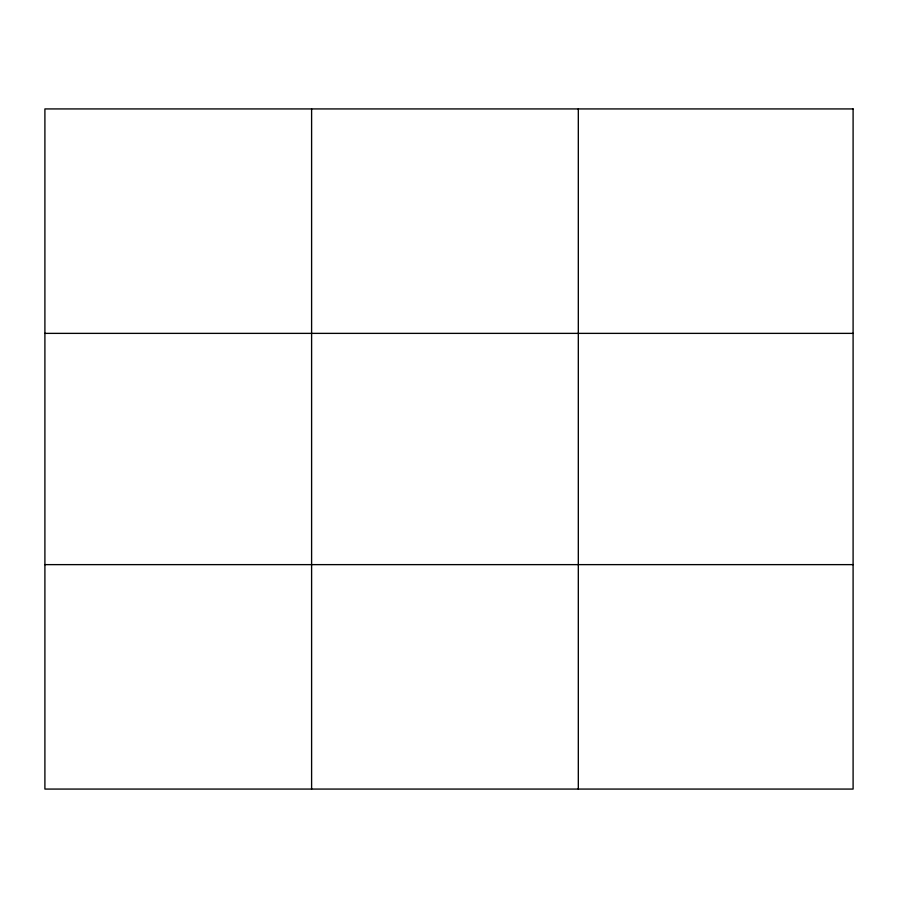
<?xml version="1.0" encoding="UTF-8"?>
<svg xmlns="http://www.w3.org/2000/svg" width="898" height="898" viewBox="0 0 898 898"><rect width="100%" height="100%" fill="white"/><g stroke="black" fill="none" stroke-linecap="round" stroke-linejoin="round"><path stroke-width="1.35" d="M311.606 108.927L311.606 789.073M578.312 108.927L578.312 789.073M44.9 333.371L853.1 333.371M44.9 564.629L853.1 564.629M853.1 108.927L853.1 789.073L44.9 789.073L44.9 108.927L853.1 108.927"/></g></svg>
